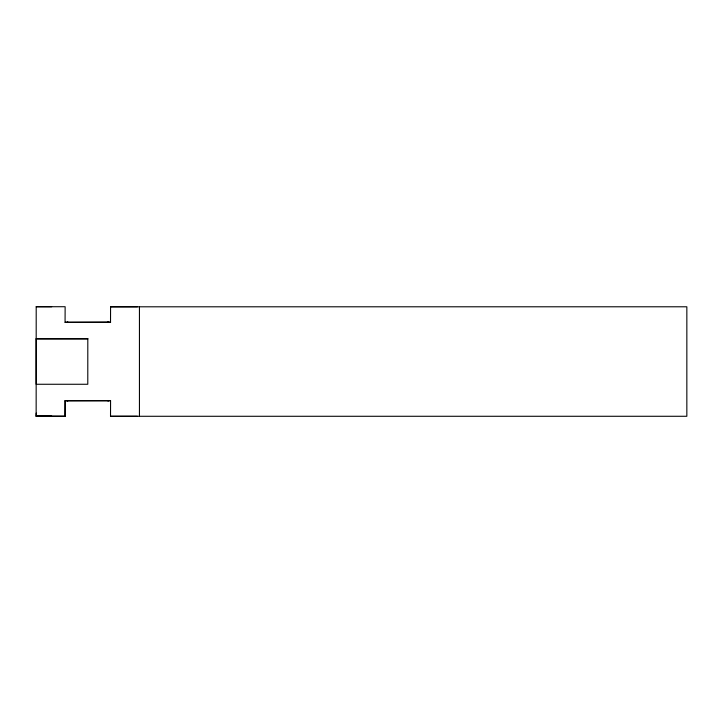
<?xml version="1.0" encoding="UTF-8"?>
<svg xmlns="http://www.w3.org/2000/svg" width="723" height="723" viewBox="0 0 723 723"><rect width="100%" height="100%" fill="white"/><g stroke="black" fill="none" stroke-linecap="round" stroke-linejoin="round"><path stroke-width="1.08" d="M137.388 306.787L110.52 306.805L686.85 306.787L686.841 416.276L110.52 416.285L110.574 400.705L65.133 400.705L65.07 416.285L36.15 416.285L36.204 306.715L51.685 306.751M36.204 413.095L36.15 416.285M65.07 416.285L65.133 400.705M65.07 322.295L110.574 322.205L65.07 322.295L65.133 306.715L36.186 306.751M36.15 338.825L87.808 338.807L36.15 338.825L36.15 384.265L87.79 384.265L87.808 338.807M110.574 400.705L65.07 400.795M110.52 416.285L137.388 416.267M65.124 416.195L36.186 416.15L51.676 416.15M139.44 306.805L139.44 416.285M110.574 306.715L110.52 322.295M67.89 322.214L67.194 322.214L67.89 322.214M108.504 322.214L107.799 322.214L108.504 322.214M67.899 400.705L67.194 400.705L67.899 400.705M108.504 400.705L107.799 400.705L108.504 400.705"/></g></svg>
